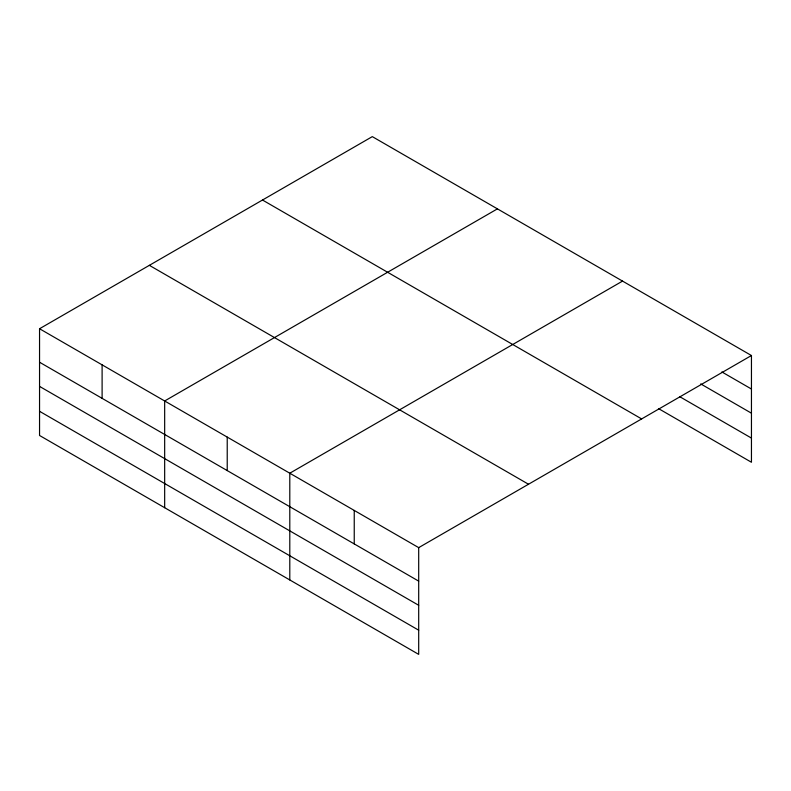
<?xml version="1.0" encoding="UTF-8"?>
<svg xmlns="http://www.w3.org/2000/svg" width="791" height="791" viewBox="0 0 791 791"><rect width="100%" height="100%" fill="white"/><g stroke="black" fill="none" stroke-linecap="round" stroke-linejoin="round"><path stroke-width="1.19" d="M39.55 328.74L418.696 547.639L418.696 654.375L39.55 435.475L39.55 328.74L372.304 136.625L751.45 355.525L751.45 462.26L658.468 408.571M497.42 208.864L164.666 400.978L164.666 507.703M622.537 281.102L289.793 473.216L289.793 579.941M418.696 547.639L751.45 355.525M721.867 371.938L751.45 389.014M700.727 383.902L751.45 413.189M679.598 396.607L751.45 438.085M262.493 200.024L641.639 418.923M149.361 265.341L528.507 484.24M39.55 362.229L418.696 581.128M39.55 386.394L418.696 605.293M39.55 411.3L418.696 630.2M354.239 510.432L354.239 543.911M227.225 437.097L227.225 470.586M102.108 364.859L102.108 398.348"/></g></svg>
